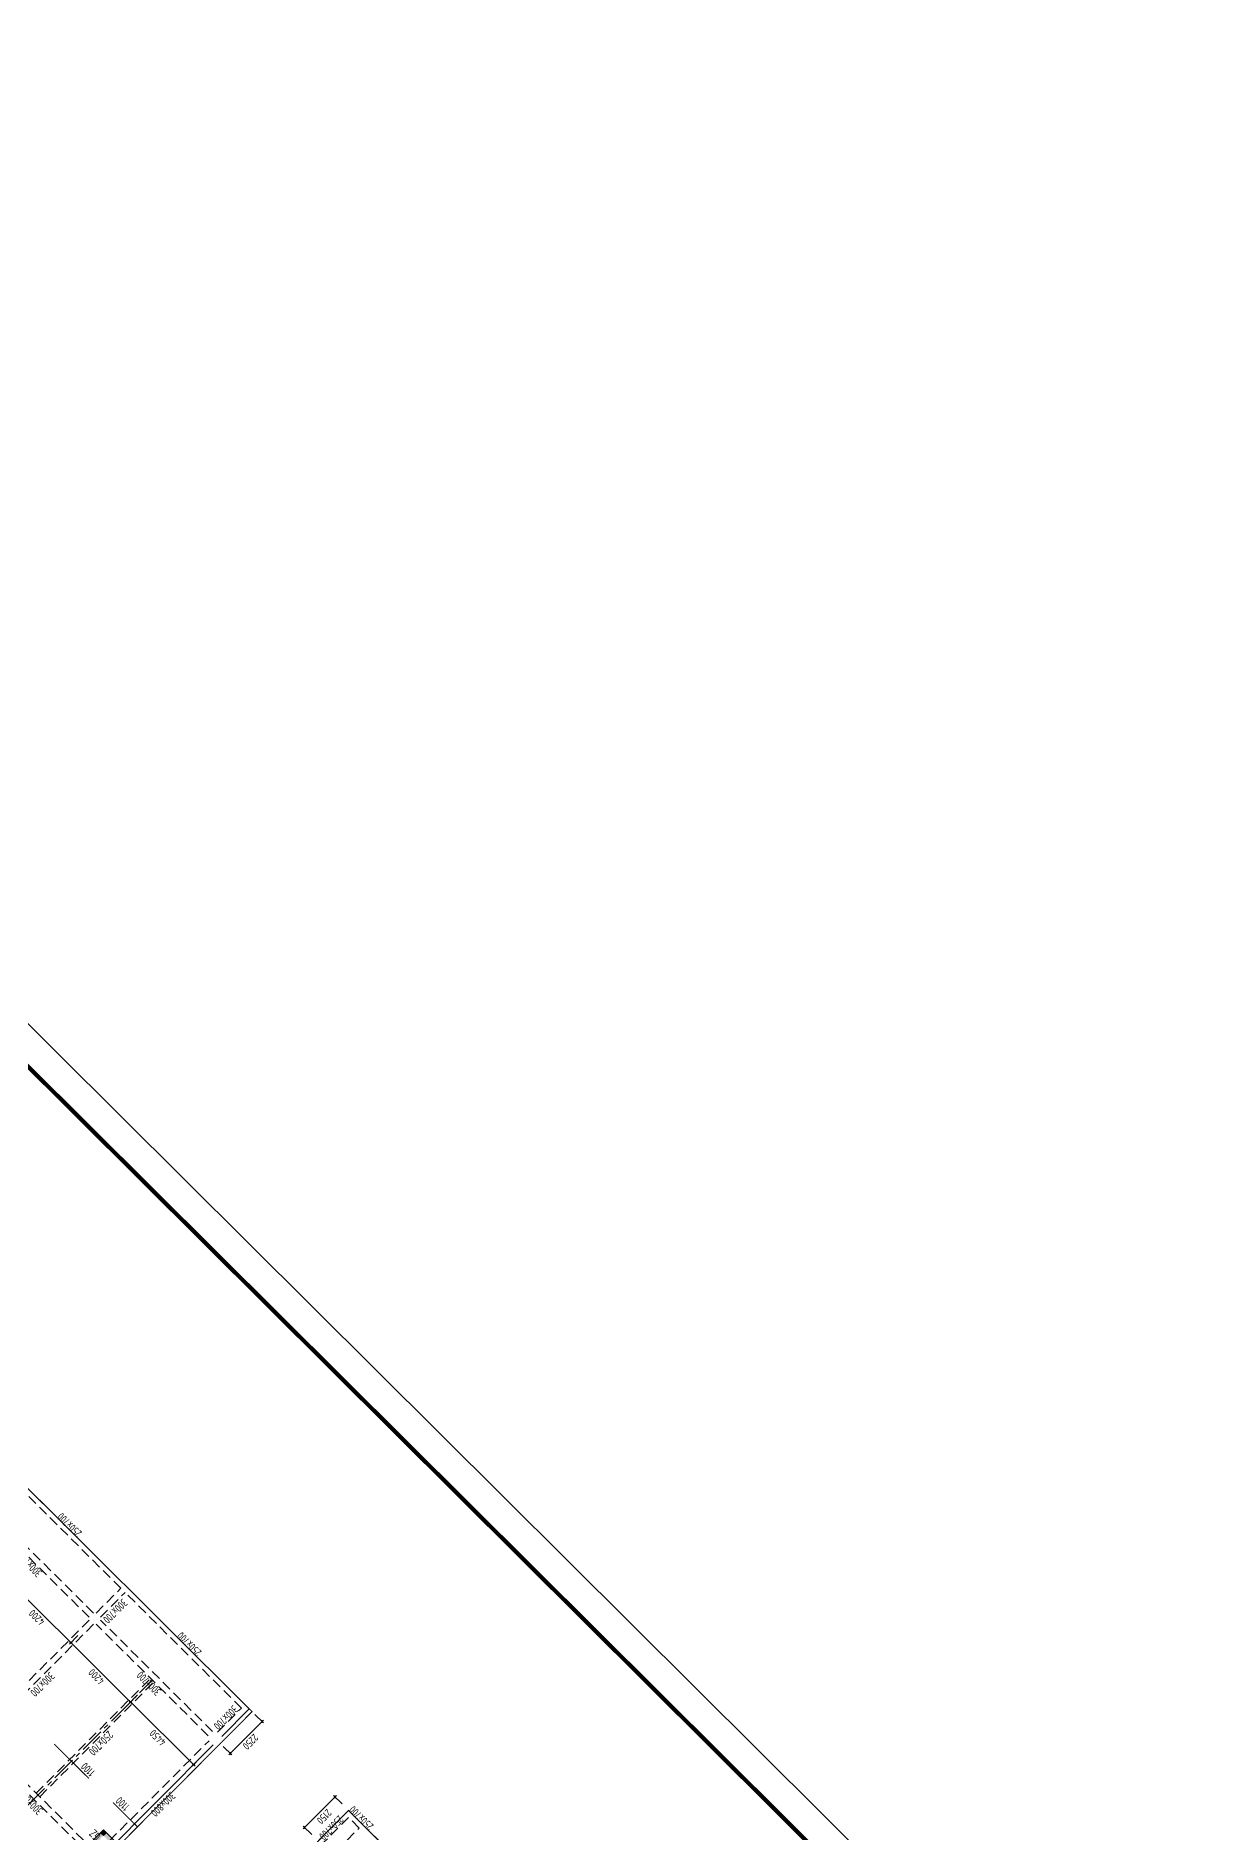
# Model space of a CAD drawing. Extents: x 517450926 to 520131079, y 3499134486 to 3500888201.
# Drawn here: x 518525741 to 518584745, y 3500326340 to 3500416123 of the extents above; entities that cross this region are included whole.
import ezdxf
from ezdxf.enums import TextEntityAlignment as Align

# ---------------------------------------------------------------- set-up
doc = ezdxf.new("R2010")
doc.units = 0
doc.header["$LTSCALE"] = 1000
doc.header["$MEASUREMENT"] = 0
doc.linetypes.add('CENTER', pattern=[2, 1.25, -0.25, 0.25, -0.25])
doc.linetypes.add('DASHED', pattern=[0.75, 0.5, -0.25])
doc.layers.get('0').update_dxf_attribs({"linetype": 'CONTINUOUS'})
doc.layers.get('Defpoints').update_dxf_attribs({"color": 2, "linetype": 'CONTINUOUS'})
for name, color, linetype in [('C-SHET-SHET', 144, 'CONTINUOUS'), ('S_AXIS', 8, 'CENTER'), ('S_AXIS_DIMS', 3, 'CONTINUOUS'), ('S_BEAM', 4, 'DASHED'), ('S_BEAM_SECD_TEXT_HORZ', 9, 'CONTINUOUS'), ('S_BEAM_TEXT_HORZ', 7, 'CONTINUOUS'), ('S_BEAM_TEXT_VERT', 41, 'CONTINUOUS'), ('S_COLU', 2, 'CONTINUOUS'), ('S_COLU_HACH', 15, 'CONTINUOUS'), ('S_COLU_TEXT', 7, 'CONTINUOUS'), ('S_DETL', 7, 'CONTINUOUS'), ('S_DETL_HACH', 254, 'CONTINUOUS'), ('S_FLOR_ENHN', 91, 'DASHED'), ('S_FLOR_TEXT', 51, 'CONTINUOUS'), ('S_PLAN_REIN', 1, 'CONTINUOUS')]:
    doc.layers.add(name, color=color, linetype=linetype)
doc.layers.add('内框', color=8, linetype='CONTINUOUS', plot=False)
doc.styles.get("Standard").update_dxf_attribs({"font": 'Tssdeng.shx', "bigfont": 'Tssdchn.shx'})
doc.styles.add('TH-STYLE3', font='tssdeng.shx', dxfattribs={"width": 0.7, "bigfont": 'tssdchn.shx'})
doc.styles.add('样式 1', font='Tssdeng.shx', dxfattribs={"width": 0.7, "bigfont": 'Tssdchn.shx'})
doc.styles.add('黑体', font='simhei.ttf')
doc.dimstyles.new('TSSD_100_100', dxfattribs={"dimtxt": 375, "dimasz": 100, "dimexe": 100, "dimexo": 0, "dimgap": 125, "dimtad": 1, "dimdec": 1, "dimdsep": 46, "dimtxsty": 'TH-STYLE3', "dimblk": 'ARCHTICK', "dimcen": -100, "dimdle": 100, "dimclrt": 7, "dimadec": 0, "dimazin": 0, "dimtfac": 1, "dimtdec": 1, "dimtix": 1, "dimtmove": 2, "dimatfit": 3, "dimldrblk": 'ARCHTICK', "dimfxl": 500, "dimfxlon": 1, "dimtolj": 1, "dimtzin": 0, "dimarcsym": 0})

# ---------------------------------------------------------------- blocks, each defined once
blk = doc.blocks.new('THAPE_A1L2_inner')
at = {"layer": '内框'}
blk.add_lwpolyline([(0, 0), (1261, 0), (1261, 594), (0, 594)], close=True, dxfattribs=at)
at = {"layer": '内框', "const_width": 1.4}
blk.add_lwpolyline([(25, 584), (25, 10), (1251, 10), (1251, 584)], close=True, dxfattribs=at)
at = {"layer": '内框', "style": '黑体', "width": 0.8}
blk.add_attdef('内框名称', (58.89, 599.29), '', height=8, dxfattribs=at)
blk = doc.blocks.new('SH_THAPE_A1L2')
blk.add_lwpolyline([(0, 0), (1261, 0), (1261, 594), (0, 594)], close=True)
at = {"const_width": 1.4}
blk.add_lwpolyline([(25, 584), (25, 10), (1251, 10), (1251, 584)], close=True, dxfattribs=at)
blk.add_attdef('作废标记', text='', height=400).set_placement((658, 330.5), align=Align.MIDDLE_CENTER)
blk = doc.blocks.new('_ArchTick')
at = {"color": 0, "const_width": 0.25}
blk.add_lwpolyline([(-0.53, -0.53), (0.53, 0.53)], dxfattribs=at)
blk = doc.blocks.new('*D223')
at = {"layer": 'Defpoints', "color": 0, "transparency": 16777216}
for p in [(518531558, 3500333940), (518530469, 3500332845), (518534713, 3500330802)]:
    blk.add_point(p, dxfattribs=at)
at = {"layer": 'S_AXIS_DIMS', "color": 0, "lineweight": -2, "transparency": 16777216}
for p, q in [((518530822, 3500333200), (518530399, 3500332774)), ((518533696, 3500329637), (518530399, 3500332916)), ((518533977, 3500330062), (518533554, 3500329636))]:
    blk.add_line(p, q, dxfattribs=at)
at = {"layer": 'S_AXIS_DIMS', "color": 0, "lineweight": -2, "transparency": 16777216, "xscale": 100, "yscale": 100, "zscale": 100}
for p, rotation in [((518530469, 3500332845), 135.1572922653654), ((518533625, 3500329707), 315.1572922653655)]:
    blk.add_blockref('_ArchTick', p, dxfattribs=dict(at, rotation=rotation))
at = {"layer": 'S_AXIS_DIMS', "color": 7, "transparency": 16777216, "insert": (518531827, 3500331055), "char_height": 375, "attachment_point": 5, "rotation": 135.15729, "style": 'TH-STYLE3'}
blk.add_mtext('\\A1;4450', dxfattribs=at)
blk = doc.blocks.new('*D224')
at = {"layer": 'Defpoints', "color": 0, "transparency": 16777216}
for p in [(518528510, 3500336831), (518527491, 3500335807), (518531558, 3500333940)]:
    blk.add_point(p, dxfattribs=at)
at = {"layer": 'S_AXIS_DIMS', "color": 0, "lineweight": -2, "transparency": 16777216}
for p, q in [((518527844, 3500336161), (518527421, 3500335736)), ((518530540, 3500332775), (518527421, 3500335877)), ((518530822, 3500333200), (518530399, 3500332774))]:
    blk.add_line(p, q, dxfattribs=at)
at = {"layer": 'S_AXIS_DIMS', "color": 0, "lineweight": -2, "transparency": 16777216, "xscale": 100, "yscale": 100, "zscale": 100}
for p, rotation in [((518527491, 3500335807), 135.1572922653654), ((518530469, 3500332845), 315.1572922653655)]:
    blk.add_blockref('_ArchTick', p, dxfattribs=dict(at, rotation=rotation))
at = {"layer": 'S_AXIS_DIMS', "color": 7, "transparency": 16777216, "insert": (518528760, 3500334105), "char_height": 375, "attachment_point": 5, "rotation": 135.15729, "style": 'TH-STYLE3'}
blk.add_mtext('\\A1;4200', dxfattribs=at)
blk = doc.blocks.new('*D225')
at = {"layer": 'Defpoints', "color": 0, "transparency": 16777216}
for p in [(518525602, 3500339863), (518524513, 3500338769), (518528510, 3500336831)]:
    blk.add_point(p, dxfattribs=at)
at = {"layer": 'S_AXIS_DIMS', "color": 0, "lineweight": -2, "transparency": 16777216}
for p, q in [((518524866, 3500339123), (518524443, 3500338698)), ((518527562, 3500335736), (518524443, 3500338839)), ((518527844, 3500336161), (518527421, 3500335736))]:
    blk.add_line(p, q, dxfattribs=at)
at = {"layer": 'S_AXIS_DIMS', "color": 0, "lineweight": -2, "transparency": 16777216, "xscale": 100, "yscale": 100, "zscale": 100}
for p, rotation in [((518524513, 3500338769), 135.1572922653654), ((518527491, 3500335807), 315.1572922653655)]:
    blk.add_blockref('_ArchTick', p, dxfattribs=dict(at, rotation=rotation))
at = {"layer": 'S_AXIS_DIMS', "color": 7, "transparency": 16777216, "insert": (518525782, 3500337066), "char_height": 375, "attachment_point": 5, "rotation": 135.15729, "style": 'TH-STYLE3'}
blk.add_mtext('\\A1;4200', dxfattribs=at)
blk = doc.blocks.new('*D245')
at = {"layer": 'Defpoints', "color": 0, "transparency": 16777216}
for p in [(518540694, 3500328098), (518541369, 3500327426), (518539853, 3500325902)]:
    blk.add_point(p, dxfattribs=at)
at = {"layer": 'S_AXIS_DIMS', "color": 0, "lineweight": -2, "transparency": 16777216}
for p, q in [((518539108, 3500326502), (518540765, 3500328168)), ((518541049, 3500327745), (518540624, 3500328168)), ((518539533, 3500326220), (518539107, 3500326644))]:
    blk.add_line(p, q, dxfattribs=at)
at = {"layer": 'S_AXIS_DIMS', "color": 0, "lineweight": -2, "transparency": 16777216, "xscale": 100, "yscale": 100, "zscale": 100}
for p, rotation in [((518540694, 3500328098), 45.15729226536542), ((518539178, 3500326573), 225.1572922653654)]:
    blk.add_blockref('_ArchTick', p, dxfattribs=dict(at, rotation=rotation))
at = {"layer": 'S_AXIS_DIMS', "color": 7, "transparency": 16777216, "insert": (518540158, 3500327115), "char_height": 375, "attachment_point": 5, "rotation": 225.15729, "style": 'TH-STYLE3'}
blk.add_mtext('\\A1;2150', dxfattribs=at)
blk = doc.blocks.new('*D246')
at = {"layer": 'Defpoints', "color": 0, "transparency": 16777216}
for p in [(518536406, 3500332504), (518537045, 3500331868), (518534819, 3500330908)]:
    blk.add_point(p, dxfattribs=at)
at = {"layer": 'S_AXIS_DIMS', "color": 0, "lineweight": -2, "transparency": 16777216}
for p, q in [((518535388, 3500330202), (518537115, 3500331939)), ((518536690, 3500332221), (518537116, 3500331798)), ((518535104, 3500330626), (518535529, 3500330202))]:
    blk.add_line(p, q, dxfattribs=at)
at = {"layer": 'S_AXIS_DIMS', "color": 0, "lineweight": -2, "transparency": 16777216, "xscale": 100, "yscale": 100, "zscale": 100}
for p, rotation in [((518537045, 3500331868), 45.15729226536542), ((518535458, 3500330273), 225.1572922653654)]:
    blk.add_blockref('_ArchTick', p, dxfattribs=dict(at, rotation=rotation))
at = {"layer": 'S_AXIS_DIMS', "color": 7, "transparency": 16777216, "insert": (518536473, 3500330850), "char_height": 375, "attachment_point": 5, "rotation": 225.15729, "style": 'TH-STYLE3'}
blk.add_mtext('\\A1;2250', dxfattribs=at)
blk = doc.blocks.new('A$C04C438BD')
at = {"layer": 'S_COLU_HACH'}
blk.add_hatch(color=256, dxfattribs=at).paths.add_polyline_path([(0, 200), (200, 200), (200, 0), (0, 0)])
at = {"layer": 'S_COLU'}
blk.add_lwpolyline([(0, 200), (200, 200), (200, 0), (0, 0)], close=True, dxfattribs=at)
at = {"layer": 'S_COLU_TEXT', "style": 'TH-STYLE3', "width": 0.65}
blk.add_text('GZ', height=420, dxfattribs=at).set_placement((70, 270))
blk = doc.blocks.new('A$C764F1892')
at = {"layer": 'S_DETL_HACH'}
h = blk.add_hatch(dxfattribs=at)
h.set_pattern_fill('AR-CONC', color=256, scale=10)
h.set_pattern_definition([(50, (-4138.91, -3263.73), (71.72602, -6.275213), [7.5, -82.5]), (355, (-4138.91, -3263.73), (-13.87513, 75.21921), [6, -66]), (100.45144, (-4132.93, -3264.254), (57.850885, 68.944), [6.37402, -70.11421]), (46.1842, (-4138.91, -3243.73), (106.72413, -16.55193), [11.25, -123.75]), (96.63564, (-4130.02, -3245.11), (93.4662, 97.41186), [9.56103, -105.17138]), (351.18416, (-4138.91, -3243.73), (93.4662, 97.41186), [9, -99]), (21, (-4128.91, -3248.73), (59.690705, -40.26189), [7.5, -82.5]), (326, (-4128.91, -3248.73), (24.33153, 72.515005), [6, -66]), (71.45144, (-4123.935, -3252.086), (84.02224, 32.253115), [6.37402, -70.11421]), (37.5, (-4138.91, -3263.73), (1.215986, 33.289385), [0, -65.2, 0, -67, 0, -66.25]), (7.5, (-4138.91, -3263.73), (26.306954, 39.441171), [0, -38.2, 0, -63.7, 0, -25.25]), (327.5, (-4161.21, -3263.73), (53.382244, -2.255487), [0, -25, 0, -78, 0, -103.5]), (317.5, (-4171.21, -3263.73), (58.318617, 10.010498), [0, -32.5, 0, -51.8, 0, -73.5])])
h.paths.add_polyline_path([(58700, 9624), (58700, 7184), (59450, 7184), (59450, 9624)])
h.paths.add_polyline_path([(58900, 9424), (59250, 9424), (59250, 7384), (58900, 7384)], flags=16)
at = {"layer": 'S_DETL'}
blk.add_lwpolyline([(59450, 7184), (58700, 7184), (58700, 9624), (59450, 9624)], close=True, dxfattribs=at)
at = {"layer": 'S_COLU'}
blk.add_blockref('A$C04C438BD', (59250, 7183), dxfattribs=at)

msp = doc.modelspace()

# ---------------------------------------------------------------- linework, layer by layer
at = {"layer": 'S_AXIS'}
msp.add_line((518515409.9489, 3500317702.8662), (518531558.1787, 3500333940.005), dxfattribs=at)
at = {"layer": 'S_BEAM', "linetype": 'Continuous'}
for p, q in [((518536405.8214, 3500332503.7387), (518500492.6763, 3500368220.2407)), ((518535030.7537, 3500331121.1003), (518536405.8214, 3500332503.7387)), ((518529107.3851, 3500325165.1197), (518534607.6559, 3500330695.6731))]:
    msp.add_line(p, q, dxfattribs=at)
at = {"layer": 'S_BEAM'}
for p, q in [((518529989.9319, 3500338531.9111), (518524246.6649, 3500344243.7307)), ((518528402.9271, 3500337077.98), (518522801.4691, 3500342648.767)), ((518528614.4759, 3500337290.6936), (518523013.018, 3500342861.4806)), ((518528755.8968, 3500337291.0818), (518529989.9319, 3500338531.9111)), ((518528968.6104, 3500337079.5329), (518530202.6455, 3500338320.3622)), ((518536016.817, 3500332538.0262), (518530202.6455, 3500338320.3622)), ((518528403.3153, 3500336936.5591), (518522832.5282, 3500331335.1012)), ((518528616.0289, 3500336725.0102), (518523045.2418, 3500331123.5523)), ((518534358.9077, 3500331154.6114), (518528757.4497, 3500336725.3985)), ((518534570.4566, 3500331367.325), (518528968.9986, 3500336938.1121)), ((518525757.7288, 3500328284.8829), (518531469.548, 3500334028.1503)), ((518525934.9901, 3500328108.5922), (518531646.8094, 3500333851.8596)), ((518534818.0401, 3500331332.6492), (518536016.817, 3500332538.0262)), ((518528435.5392, 3500325198.6308), (518522834.0812, 3500330769.4179)), ((518528647.088, 3500325411.3444), (518523045.6301, 3500330982.1315)), ((518528894.6715, 3500325376.6686), (518534394.9423, 3500330907.222)), ((518541370.3045, 3500327072.8171), (518540136.2694, 3500325831.9878)), ((518540774.0207, 3500325409.2807), (518541902.2814, 3500326543.7532)), ((518541902.2814, 3500326543.7532), (518541370.3045, 3500327072.8171))]:
    msp.add_line(p, q, dxfattribs=at)
at = {"layer": 'S_BEAM', "linetype": 'Continuous'}
msp.add_lwpolyline([(518548140.9087, 3500320691.8708), (518541369.3332, 3500327426.3685), (518523387.6795, 3500309345.7137), (518523990.5608, 3500308746.1335)], dxfattribs=at)
at = {"layer": 'S_FLOR_ENHN', "linetype": 'ByBlock', "const_width": 50}
for points in [[(518516942.5503, 3500313216.9277), (518518035.5529, 3500314315.9478), (518518319.169, 3500314033.8847), (518536547.6304, 3500332362.7061), (518500492.6763, 3500368220.2407), (518492728.8326, 3500360413.6518), (518484075.4782, 3500344352.6537), (518498334.3794, 3500330171.8274), (518499533.1564, 3500331377.2044), (518510594.2632, 3500320376.6628), (518510171.1655, 3500319951.2356)], [(518561505.6578, 3500269038.8609), (518568451.5126, 3500276022.9573), (518567884.2764, 3500276587.0876), (518579625.239, 3500288392.692), (518547646.9429, 3500320195.1853), (518548140.9095, 3500320691.8715), (518541369.5486, 3500327426.1526), (518523211.3891, 3500309168.0672), (518523955.8867, 3500308427.6461), (518522863.0685, 3500307328.8112), (518532328.8234, 3500297914.8862), (518532751.9288, 3500298340.3219), (518550442.6102, 3500280746.5062), (518550090.0275, 3500280391.9848)]]:
    msp.add_lwpolyline(points, close=True, dxfattribs=at)
at = {"layer": 'S_PLAN_REIN', "const_width": 50}
for points in [[(518526653.1125, 3500330745.121), (518528390.2747, 3500329017.4707)], [(518529595.6503, 3500327818.6951), (518530818.7541, 3500326602.2885)]]:
    msp.add_lwpolyline(points, dxfattribs=at)

# ---------------------------------------------------------------- block references
at = {"layer": 'C-SHET-SHET', "xscale": 150, "yscale": 150, "zscale": 150, "rotation": 135.1572922948761}
msp.add_blockref('SH_THAPE_A1L2', (518609792.2772, 3500282741.2279), dxfattribs=at)
at = {"layer": 'S_DETL', "rotation": 135.1572922454761}
msp.add_blockref('A$C764F1892', (518576333.8078, 3500289621.0977), dxfattribs=at)
at = {"layer": '内框', "xscale": 149.9999999999999, "yscale": 149.9999999999999, "zscale": 149.9999999999999, "rotation": 135.1572922948763}
msp.add_blockref('THAPE_A1L2_inner', (518609792.2772, 3500282741.2279), dxfattribs=at)

# ---------------------------------------------------------------- texts
at = {"layer": 'S_BEAM_SECD_TEXT_HORZ', "linetype": 'Continuous', "width": 0.7}
for rotation, style, p in [(135.157288154, 'TH-STYLE3', (518527555.3006, 3500341827.2291)), (135.157288154, 'TH-STYLE3', (518533546.7335, 3500335868.6024)), (225.157297813, '样式 1', (518528853.9505, 3500330917.5203)), (135.157288154, 'TH-STYLE3', (518542144.2961, 3500327177.0812)), (225.157297813, '样式 1', (518540371.0416, 3500326691.5202))]:
    msp.add_text('250x700', height=400, rotation=rotation, dxfattribs=dict(at, style=style)).set_placement(p, align=Align.CENTER)
at = {"layer": 'S_BEAM_TEXT_HORZ', "linetype": 'Continuous', "style": '样式 1', "width": 0.7}
for s, p in [('300x700', (518525573.7296, 3500339834.7494)), ('300x700', (518531529.7102, 3500333911.3808)), ('300x800', (518525606.3417, 3500327955.4002))]:
    msp.add_text(s, height=400, rotation=135.157288154, dxfattribs=at).set_placement(p, align=Align.CENTER)
at = {"layer": 'S_BEAM_TEXT_VERT', "linetype": 'Continuous', "style": '样式 1', "width": 0.7}
for s, p in [('300x700', (518529567.3744, 3500337519.6389)), ('300x700', (518525929.2398, 3500333861.474)), ('300x700', (518535098.8987, 3500332200.7098)), ('300x800', (518531956.125, 3500327867.5892))]:
    msp.add_text(s, height=400, rotation=225.157297813, dxfattribs=at).set_placement(p, align=Align.CENTER)
at = {"layer": 'S_FLOR_TEXT', "style": 'TH-STYLE3', "width": 0.7}
for p in [(518528734.5457, 3500329357.1249), (518530461.6074, 3500327639.5199)]:
    msp.add_text('1100', height=400, rotation=135.157288154, dxfattribs=at).set_placement(p)

# ---------------------------------------------------------------- dimensions: what is measured, and where the dimension line sits
at = {"layer": 'S_AXIS_DIMS'}
for base, p1, p2, angle, picture, middle in [((518524513.4684, 3500338768.6496), (518528509.6721, 3500336830.7847), (518525602.1981, 3500339863.3735), 135.157292265, '*D225', (518525782.1001, 3500337066.2308)), ((518527491.4587, 3500335806.9653), (518531558.1787, 3500333940.005), (518528509.6721, 3500336830.7847), 135.157292265, '*D224', (518528760.0904, 3500334104.5465)), ((518530469.449, 3500332845.281), (518534713.4304, 3500330802.0299), (518531558.1787, 3500333940.005), 135.157292265, '*D223', (518531826.7114, 3500331054.7169)), ((518537044.7215, 3500331868.3369), (518534819.2048, 3500330908.3867), (518536405.8214, 3500332503.7387), 225.157292265, '*D246', (518536472.9898, 3500330850.2975)), ((518540694.4863, 3500328097.5217), (518539853.2337, 3500325901.9218), (518541369.3339, 3500327426.3692), 225.157292265, '*D245', (518540158.0128, 3500327114.9346))]:
    dim = msp.add_linear_dim(base=base, p1=p1, p2=p2, angle=angle, dimstyle='TSSD_100_100', dxfattribs=at)
    dim.commit()
    dim.dimension.update_dxf_attribs({"geometry": picture, "text_midpoint": middle})

doc.saveas('drawing.dxf')
